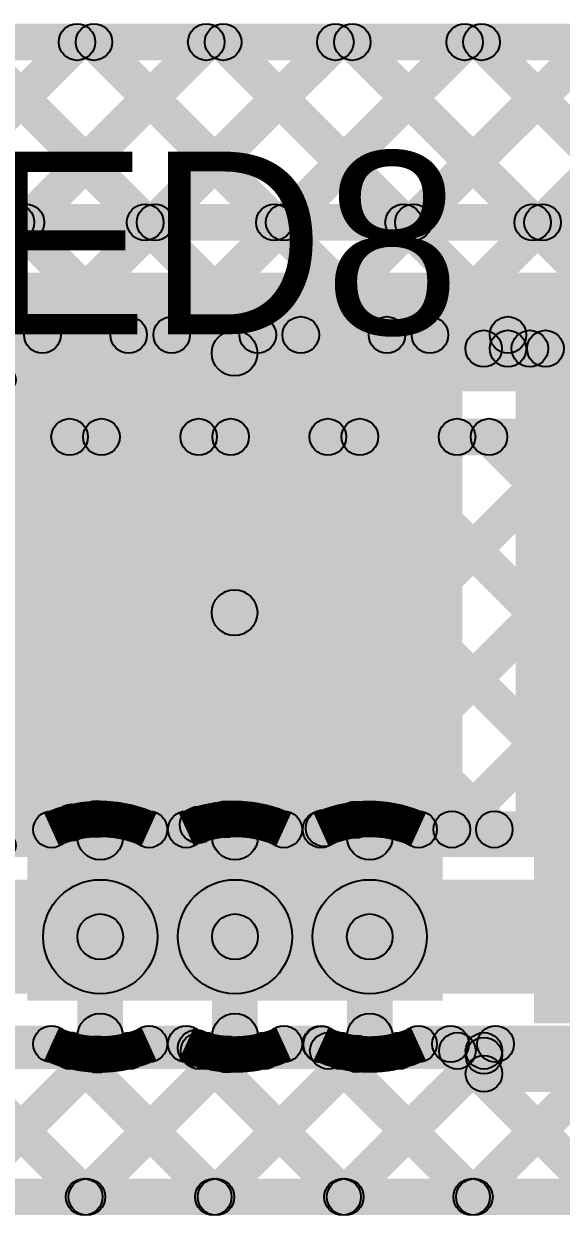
# Model space of a CAD drawing. Header units: millimetres. Extents: x -0.2 to 4.57, y -0.3 to 0.49.
# Drawn here: x 2.6755 to 2.7932, y 0.027 to 0.288 of the extents above; entities that cross this region are included whole.
import ezdxf

# ---------------------------------------------------------------- set-up
doc = ezdxf.new("R2010")
doc.units = ezdxf.units.MM
doc.header["$MEASUREMENT"] = 0
for name, color, linetype in [('BottomLayer', 5, 'Continuous'), ('TopLayer', 1, 'Continuous'), ('TopOverlay', 2, 'Continuous'), ('TopPaste', 8, 'Continuous'), ('TopSolder', 216, 'Continuous'), ('ViaHoleLayer', 16, 'Continuous')]:
    doc.layers.add(name, color=color, linetype=linetype)

# ---------------------------------------------------------------- blocks, each defined once
blk = doc.blocks.new('W_____LED_8')
at = {"layer": 'TopLayer'}
for points in [[(-0.06526, 0.04685), (-0.02195, 0.04685), (-0.02195, -0.04685), (-0.06526, -0.04685)], [(-0.00226, 0.04685), (0.08947, 0.04685), (0.08947, -0.04685), (-0.00226, -0.04685)]]:
    blk.add_hatch(color=1, dxfattribs=at).paths.add_polyline_path(points)
at = {"layer": 'TopOverlay'}
h = blk.add_hatch(color=2, dxfattribs=at)
edge = h.paths.add_edge_path()
edge.add_arc((-0.069, 0.051), 0.0025, 0, 360)
h = blk.add_hatch(color=2, dxfattribs=at)
edge = h.paths.add_edge_path()
edge.add_arc((-0.069, 0.051), 0.0025, 0, 360)
for points in [[(0.094, 0.0535), (0.094, 0.0485), (-0.069, 0.0485), (-0.069, 0.0535)], [(0.134, 0.05301), (0.091, 0.05301), (0.091, -0.05299), (0.134, -0.05299)], [(-0.0715, 0.051), (-0.0665, 0.051), (-0.0665, -0.051), (-0.0715, -0.051)], [(0.094, -0.0485), (0.094, -0.0535), (-0.069, -0.0535), (-0.069, -0.0485)]]:
    blk.add_hatch(color=2, dxfattribs=at).paths.add_polyline_path(points)
h = blk.add_hatch(color=2, dxfattribs=at)
edge = h.paths.add_edge_path()
edge.add_arc((0.094, 0.051), 0.0025, 0, 360)
h = blk.add_hatch(color=2, dxfattribs=at)
edge = h.paths.add_edge_path()
edge.add_arc((-0.069, -0.051), 0.0025, 0, 360)
h = blk.add_hatch(color=2, dxfattribs=at)
edge = h.paths.add_edge_path()
edge.add_arc((-0.069, -0.051), 0.0025, 0, 360)
h = blk.add_hatch(color=2, dxfattribs=at)
edge = h.paths.add_edge_path()
edge.add_arc((0.094, -0.051), 0.0025, 0, 360)
at = {"layer": 'TopPaste'}
for points in [[(-0.06526, 0.04685), (-0.02195, 0.04685), (-0.02195, -0.04685), (-0.06526, -0.04685)], [(-0.00226, 0.04685), (0.08947, 0.04685), (0.08947, -0.04685), (-0.00226, -0.04685)]]:
    blk.add_hatch(color=8, dxfattribs=at).paths.add_polyline_path(points)
at = {"layer": 'TopSolder'}
for points in [[(-0.06926, 0.05085), (-0.01795, 0.05085), (-0.01795, -0.05085), (-0.06926, -0.05085)], [(-0.00626, 0.05085), (0.09347, 0.05085), (0.09347, -0.05085), (-0.00626, -0.05085)]]:
    blk.add_hatch(color=216, dxfattribs=at).paths.add_polyline_path(points)
at = {"layer": 'TopOverlay'}
for centre in [(-0.069, 0.051), (-0.069, 0.051), (0.094, 0.051), (-0.069, -0.051), (-0.069, -0.051), (0.094, -0.051)]:
    blk.add_circle(centre, 0.0025, dxfattribs=at)

msp = doc.modelspace()

# ---------------------------------------------------------------- hatches: boundary and pattern name
at = {"layer": 'BottomLayer'}
for points in [[(0.05826, 0.28), (0.05826, 0.288), (4.48726, 0.288), (4.48726, 0.28)], [(2.63149, 0.28117), (2.63714, 0.28683), (2.67664, 0.24733), (2.67099, 0.24167)], [(2.65051, 0.24167), (2.64485, 0.24733), (2.68435, 0.28683), (2.69001, 0.28117)], [(2.65977, 0.28117), (2.66543, 0.28683), (2.70493, 0.24733), (2.69927, 0.24167)], [(2.6788, 0.24167), (2.67314, 0.24733), (2.71264, 0.28683), (2.7183, 0.28117)], [(2.68806, 0.28117), (2.69371, 0.28683), (2.73321, 0.24733), (2.72756, 0.24167)], [(2.70708, 0.24167), (2.70142, 0.24733), (2.74092, 0.28683), (2.74658, 0.28117)], [(2.71634, 0.28117), (2.722, 0.28683), (2.7615, 0.24733), (2.75584, 0.24167)], [(2.73536, 0.24167), (2.72971, 0.24733), (2.76921, 0.28683), (2.77486, 0.28117)], [(2.74462, 0.28117), (2.75028, 0.28683), (2.78978, 0.24733), (2.78412, 0.24167)], [(2.76365, 0.24167), (2.75799, 0.24733), (2.79749, 0.28683), (2.80315, 0.28117)], [(2.77291, 0.28117), (2.77857, 0.28683), (2.81807, 0.24733), (2.81241, 0.24167)], [(2.79193, 0.24167), (2.78628, 0.24733), (2.82578, 0.28683), (2.83143, 0.28117)], [(2.52026, 0.2405), (2.52026, 0.2485), (3.49926, 0.2485), (3.49926, 0.2405)], [(2.52026, 0.2085), (2.52026, 0.2335), (3.49926, 0.2335), (3.49926, 0.2085)], [(2.53, 0.1935), (2.53, 0.2015), (3.39404, 0.2015), (3.39404, 0.1935)], [(2.60236, 0.10867), (2.59671, 0.11433), (2.68271, 0.20033), (2.68836, 0.19467)], [(2.60485, 0.19467), (2.61051, 0.20033), (2.69421, 0.11662), (2.68855, 0.11097)], [(2.63065, 0.10867), (2.62499, 0.11433), (2.71099, 0.20033), (2.71665, 0.19467)], [(2.63313, 0.19467), (2.63879, 0.20033), (2.72256, 0.11656), (2.7169, 0.1109)], [(2.65893, 0.10867), (2.65328, 0.11433), (2.73928, 0.20033), (2.74493, 0.19467)], [(2.66142, 0.19467), (2.66708, 0.20033), (2.75096, 0.11645), (2.7453, 0.11079)], [(2.68873, 0.11019), (2.68308, 0.11584), (2.76756, 0.20033), (2.77322, 0.19467)], [(2.6897, 0.19467), (2.69536, 0.20033), (2.78136, 0.11433), (2.7757, 0.10867)], [(2.71652, 0.10969), (2.71086, 0.11534), (2.79584, 0.20033), (2.8015, 0.19467)], [(2.71799, 0.19467), (2.72364, 0.20033), (2.80964, 0.11433), (2.80399, 0.10867)], [(2.74407, 0.10896), (2.73842, 0.11461), (2.82413, 0.20033), (2.82979, 0.19467)], [(2.74627, 0.19467), (2.75193, 0.20033), (2.83793, 0.11433), (2.83227, 0.10867)], [(2.77207, 0.10867), (2.76641, 0.11433), (2.85241, 0.20033), (2.85807, 0.19467)], [(2.77456, 0.19467), (2.78021, 0.20033), (2.86621, 0.11433), (2.86056, 0.10867)], [(1.91594, 0.1075), (1.91594, 0.1155), (2.68159, 0.1155), (2.68159, 0.1075)], [(2.70294, 0.1075), (2.70294, 0.1155), (2.71109, 0.1155), (2.71109, 0.1075)], [(2.73244, 0.1075), (2.73244, 0.1155), (2.74059, 0.1155), (2.74059, 0.1075)], [(2.76194, 0.1075), (2.76194, 0.1155), (3.40402, 0.1155), (3.40402, 0.1075)], [(2.69726, 0.088), (2.68726, 0.088), (2.68726, 0.10981), (2.69726, 0.10981)], [(2.72676, 0.088), (2.71676, 0.088), (2.71676, 0.10981), (2.72676, 0.10981)], [(2.75626, 0.088), (2.74626, 0.088), (2.74626, 0.10981), (2.75626, 0.10981)], [(1.90526, 0.0755), (1.90526, 0.1005), (2.69226, 0.1005), (2.69226, 0.0755)], [(2.69226, 0.0755), (2.69226, 0.1005), (2.72176, 0.1005), (2.72176, 0.0755)], [(2.72176, 0.0755), (2.72176, 0.1005), (2.75126, 0.1005), (2.75126, 0.0755)], [(2.75126, 0.0755), (2.75126, 0.1005), (4.18547, 0.1005), (4.18547, 0.0755)], [(2.69726, 0.06619), (2.68726, 0.06619), (2.68726, 0.088), (2.69726, 0.088)], [(2.72676, 0.06619), (2.71676, 0.06619), (2.71676, 0.088), (2.72676, 0.088)], [(2.75626, 0.06619), (2.74626, 0.06619), (2.74626, 0.088), (2.75626, 0.088)], [(1.91594, 0.0605), (1.91594, 0.0685), (2.68159, 0.0685), (2.68159, 0.0605)], [(2.70294, 0.0605), (2.70294, 0.0685), (2.71109, 0.0685), (2.71109, 0.0605)], [(2.73244, 0.0605), (2.73244, 0.0685), (2.74059, 0.0685), (2.74059, 0.0605)], [(2.76194, 0.0605), (2.76194, 0.0685), (4.17479, 0.0685), (4.17479, 0.0605)], [(2.653, 0.06167), (2.65865, 0.06733), (2.69215, 0.03383), (2.6865, 0.02817)], [(2.6827, 0.06025), (2.68835, 0.06591), (2.72044, 0.03383), (2.71478, 0.02817)], [(2.71044, 0.0608), (2.71609, 0.06645), (2.74872, 0.03383), (2.74307, 0.02817)], [(2.73792, 0.0616), (2.74358, 0.06725), (2.77701, 0.03383), (2.77135, 0.02817)], [(2.74814, 0.02817), (2.74248, 0.03383), (2.77598, 0.06733), (2.78164, 0.06167)], [(2.76613, 0.06167), (2.77179, 0.06733), (2.80529, 0.03383), (2.79963, 0.02817)], [(2.77642, 0.02817), (2.77077, 0.03383), (2.80427, 0.06733), (2.80992, 0.06167)], [(2.66329, 0.02817), (2.65763, 0.03383), (2.68883, 0.06502), (2.69448, 0.05937)], [(2.69157, 0.02817), (2.68591, 0.03383), (2.71716, 0.06508), (2.72282, 0.05942)], [(2.71985, 0.02817), (2.7142, 0.03383), (2.74555, 0.06518), (2.75121, 0.05952)], [(0.05826, 0.027), (0.05826, 0.035), (4.48726, 0.035), (4.48726, 0.027)]]:
    msp.add_hatch(color=5, dxfattribs=at).paths.add_polyline_path(points)
h = msp.add_hatch(color=5, dxfattribs=at)
edge = h.paths.add_edge_path()
edge.add_arc((2.68718, 0.284), 0.004, 0, 360)
h = msp.add_hatch(color=5, dxfattribs=at)
edge = h.paths.add_edge_path()
edge.add_arc((2.69088, 0.284), 0.004, 0, 360)
h = msp.add_hatch(color=5, dxfattribs=at)
edge = h.paths.add_edge_path()
edge.add_arc((2.71547, 0.284), 0.004, 0, 360)
h = msp.add_hatch(color=5, dxfattribs=at)
edge = h.paths.add_edge_path()
edge.add_arc((2.71917, 0.284), 0.004, 0, 360)
h = msp.add_hatch(color=5, dxfattribs=at)
edge = h.paths.add_edge_path()
edge.add_arc((2.74375, 0.284), 0.004, 0, 360)
h = msp.add_hatch(color=5, dxfattribs=at)
edge = h.paths.add_edge_path()
edge.add_arc((2.74745, 0.284), 0.004, 0, 360)
h = msp.add_hatch(color=5, dxfattribs=at)
edge = h.paths.add_edge_path()
edge.add_arc((2.77204, 0.284), 0.004, 0, 360)
h = msp.add_hatch(color=5, dxfattribs=at)
edge = h.paths.add_edge_path()
edge.add_arc((2.77574, 0.284), 0.004, 0, 360)
h = msp.add_hatch(color=5, dxfattribs=at)
edge = h.paths.add_edge_path()
edge.add_arc((2.67382, 0.2445), 0.004, 0, 360)
h = msp.add_hatch(color=5, dxfattribs=at)
edge = h.paths.add_edge_path()
edge.add_arc((2.67597, 0.2445), 0.004, 0, 360)
h = msp.add_hatch(color=5, dxfattribs=at)
edge = h.paths.add_edge_path()
edge.add_arc((2.7021, 0.2445), 0.004, 0, 360)
h = msp.add_hatch(color=5, dxfattribs=at)
edge = h.paths.add_edge_path()
edge.add_arc((2.70425, 0.2445), 0.004, 0, 360)
h = msp.add_hatch(color=5, dxfattribs=at)
edge = h.paths.add_edge_path()
edge.add_arc((2.73038, 0.2445), 0.004, 0, 360)
h = msp.add_hatch(color=5, dxfattribs=at)
edge = h.paths.add_edge_path()
edge.add_arc((2.73254, 0.2445), 0.004, 0, 360)
h = msp.add_hatch(color=5, dxfattribs=at)
edge = h.paths.add_edge_path()
edge.add_arc((2.75867, 0.2445), 0.004, 0, 360)
h = msp.add_hatch(color=5, dxfattribs=at)
edge = h.paths.add_edge_path()
edge.add_arc((2.76082, 0.2445), 0.004, 0, 360)
h = msp.add_hatch(color=5, dxfattribs=at)
edge = h.paths.add_edge_path()
edge.add_arc((2.78695, 0.2445), 0.004, 0, 360)
h = msp.add_hatch(color=5, dxfattribs=at)
edge = h.paths.add_edge_path()
edge.add_arc((2.7891, 0.2445), 0.004, 0, 360)
h = msp.add_hatch(color=5, dxfattribs=at)
edge = h.paths.add_edge_path()
edge.add_arc((2.68554, 0.1975), 0.004, 0, 360)
h = msp.add_hatch(color=5, dxfattribs=at)
edge = h.paths.add_edge_path()
edge.add_arc((2.69253, 0.1975), 0.004, 0, 360)
h = msp.add_hatch(color=5, dxfattribs=at)
edge = h.paths.add_edge_path()
edge.add_arc((2.71382, 0.1975), 0.004, 0, 360)
h = msp.add_hatch(color=5, dxfattribs=at)
edge = h.paths.add_edge_path()
edge.add_arc((2.72082, 0.1975), 0.004, 0, 360)
h = msp.add_hatch(color=5, dxfattribs=at)
edge = h.paths.add_edge_path()
edge.add_arc((2.7421, 0.1975), 0.004, 0, 360)
h = msp.add_hatch(color=5, dxfattribs=at)
edge = h.paths.add_edge_path()
edge.add_arc((2.7491, 0.1975), 0.004, 0, 360)
h = msp.add_hatch(color=5, dxfattribs=at)
edge = h.paths.add_edge_path()
edge.add_arc((2.77039, 0.1975), 0.004, 0, 360)
h = msp.add_hatch(color=5, dxfattribs=at)
edge = h.paths.add_edge_path()
edge.add_arc((2.77738, 0.1975), 0.004, 0, 360)
h = msp.add_hatch(color=5, dxfattribs=at)
edge = h.paths.add_edge_path()
edge.add_arc((2.69138, 0.11379), 0.004, 0, 360)
h = msp.add_hatch(color=5, dxfattribs=at)
edge = h.paths.add_edge_path()
edge.add_arc((2.71973, 0.11373), 0.004, 0, 360)
h = msp.add_hatch(color=5, dxfattribs=at)
edge = h.paths.add_edge_path()
edge.add_arc((2.74813, 0.11362), 0.004, 0, 360)
h = msp.add_hatch(color=5, dxfattribs=at)
edge = h.paths.add_edge_path()
edge.add_arc((2.68159, 0.1115), 0.004, 0, 360)
h = msp.add_hatch(color=5, dxfattribs=at)
edge = h.paths.add_edge_path()
edge.add_arc((2.68159, 0.1115), 0.004, 0, 360)
h = msp.add_hatch(color=5, dxfattribs=at)
edge = h.paths.add_edge_path()
edge.add_arc((2.6859, 0.11301), 0.004, 0, 360)
h = msp.add_hatch(color=5, dxfattribs=at)
edge = h.paths.add_edge_path()
edge.add_arc((2.70294, 0.1115), 0.004, 0, 360)
h = msp.add_hatch(color=5, dxfattribs=at)
edge = h.paths.add_edge_path()
edge.add_arc((2.70294, 0.1115), 0.004, 0, 360)
h = msp.add_hatch(color=5, dxfattribs=at)
edge = h.paths.add_edge_path()
edge.add_arc((2.71109, 0.1115), 0.004, 0, 360)
h = msp.add_hatch(color=5, dxfattribs=at)
edge = h.paths.add_edge_path()
edge.add_arc((2.71109, 0.1115), 0.004, 0, 360)
h = msp.add_hatch(color=5, dxfattribs=at)
edge = h.paths.add_edge_path()
edge.add_arc((2.71369, 0.11251), 0.004, 0, 360)
h = msp.add_hatch(color=5, dxfattribs=at)
edge = h.paths.add_edge_path()
edge.add_arc((2.73244, 0.1115), 0.004, 0, 360)
h = msp.add_hatch(color=5, dxfattribs=at)
edge = h.paths.add_edge_path()
edge.add_arc((2.73244, 0.1115), 0.004, 0, 360)
h = msp.add_hatch(color=5, dxfattribs=at)
edge = h.paths.add_edge_path()
edge.add_arc((2.74059, 0.1115), 0.004, 0, 360)
h = msp.add_hatch(color=5, dxfattribs=at)
edge = h.paths.add_edge_path()
edge.add_arc((2.74059, 0.1115), 0.004, 0, 360)
h = msp.add_hatch(color=5, dxfattribs=at)
edge = h.paths.add_edge_path()
edge.add_arc((2.74124, 0.11179), 0.004, 0, 360)
h = msp.add_hatch(color=5, dxfattribs=at)
edge = h.paths.add_edge_path()
edge.add_arc((2.76194, 0.1115), 0.004, 0, 360)
h = msp.add_hatch(color=5, dxfattribs=at)
edge = h.paths.add_edge_path()
edge.add_arc((2.76194, 0.1115), 0.004, 0, 360)
h = msp.add_hatch(color=5, dxfattribs=at)
edge = h.paths.add_edge_path()
edge.add_arc((2.76924, 0.1115), 0.004, 0, 360)
h = msp.add_hatch(color=5, dxfattribs=at)
edge = h.paths.add_edge_path()
edge.add_arc((2.77853, 0.1115), 0.004, 0, 360)
h = msp.add_hatch(color=5, dxfattribs=at)
edge = h.paths.add_edge_path()
edge.add_arc((2.69226, 0.10981), 0.005, 0, 360)
h = msp.add_hatch(color=5, dxfattribs=at)
edge = h.paths.add_edge_path()
edge.add_arc((2.72176, 0.10981), 0.005, 0, 360)
h = msp.add_hatch(color=5, dxfattribs=at)
edge = h.paths.add_edge_path()
edge.add_arc((2.75126, 0.10981), 0.005, 0, 360)
h = msp.add_hatch(color=5, dxfattribs=at)
edge = h.paths.add_edge_path()
edge.add_arc((2.69226, 0.088), 0.0125, 0, 360)
h = msp.add_hatch(color=5, dxfattribs=at)
edge = h.paths.add_edge_path()
edge.add_arc((2.69226, 0.088), 0.0125, 0, 360)
h = msp.add_hatch(color=5, dxfattribs=at)
edge = h.paths.add_edge_path()
edge.add_arc((2.69226, 0.088), 0.01181, 0, 360)
h = msp.add_hatch(color=5, dxfattribs=at)
edge = h.paths.add_edge_path()
edge.add_arc((2.72176, 0.088), 0.0125, 0, 360)
h = msp.add_hatch(color=5, dxfattribs=at)
edge = h.paths.add_edge_path()
edge.add_arc((2.72176, 0.088), 0.0125, 0, 360)
h = msp.add_hatch(color=5, dxfattribs=at)
edge = h.paths.add_edge_path()
edge.add_arc((2.72176, 0.088), 0.01181, 0, 360)
h = msp.add_hatch(color=5, dxfattribs=at)
edge = h.paths.add_edge_path()
edge.add_arc((2.75126, 0.088), 0.0125, 0, 360)
h = msp.add_hatch(color=5, dxfattribs=at)
edge = h.paths.add_edge_path()
edge.add_arc((2.75126, 0.088), 0.0125, 0, 360)
h = msp.add_hatch(color=5, dxfattribs=at)
edge = h.paths.add_edge_path()
edge.add_arc((2.75126, 0.088), 0.01181, 0, 360)
h = msp.add_hatch(color=5, dxfattribs=at)
edge = h.paths.add_edge_path()
edge.add_arc((2.69226, 0.088), 0.005, 0, 360)
h = msp.add_hatch(color=5, dxfattribs=at)
edge = h.paths.add_edge_path()
edge.add_arc((2.69226, 0.088), 0.005, 0, 360)
h = msp.add_hatch(color=5, dxfattribs=at)
edge = h.paths.add_edge_path()
edge.add_arc((2.72176, 0.088), 0.005, 0, 360)
h = msp.add_hatch(color=5, dxfattribs=at)
edge = h.paths.add_edge_path()
edge.add_arc((2.72176, 0.088), 0.005, 0, 360)
h = msp.add_hatch(color=5, dxfattribs=at)
edge = h.paths.add_edge_path()
edge.add_arc((2.75126, 0.088), 0.005, 0, 360)
h = msp.add_hatch(color=5, dxfattribs=at)
edge = h.paths.add_edge_path()
edge.add_arc((2.75126, 0.088), 0.005, 0, 360)
h = msp.add_hatch(color=5, dxfattribs=at)
edge = h.paths.add_edge_path()
edge.add_arc((2.69226, 0.06619), 0.005, 0, 360)
h = msp.add_hatch(color=5, dxfattribs=at)
edge = h.paths.add_edge_path()
edge.add_arc((2.72176, 0.06619), 0.005, 0, 360)
h = msp.add_hatch(color=5, dxfattribs=at)
edge = h.paths.add_edge_path()
edge.add_arc((2.75126, 0.06619), 0.005, 0, 360)
h = msp.add_hatch(color=5, dxfattribs=at)
edge = h.paths.add_edge_path()
edge.add_arc((2.68159, 0.0645), 0.004, 0, 360)
h = msp.add_hatch(color=5, dxfattribs=at)
edge = h.paths.add_edge_path()
edge.add_arc((2.68159, 0.0645), 0.004, 0, 360)
h = msp.add_hatch(color=5, dxfattribs=at)
edge = h.paths.add_edge_path()
edge.add_arc((2.70294, 0.0645), 0.004, 0, 360)
h = msp.add_hatch(color=5, dxfattribs=at)
edge = h.paths.add_edge_path()
edge.add_arc((2.70294, 0.0645), 0.004, 0, 360)
h = msp.add_hatch(color=5, dxfattribs=at)
edge = h.paths.add_edge_path()
edge.add_arc((2.71109, 0.0645), 0.004, 0, 360)
h = msp.add_hatch(color=5, dxfattribs=at)
edge = h.paths.add_edge_path()
edge.add_arc((2.71109, 0.0645), 0.004, 0, 360)
h = msp.add_hatch(color=5, dxfattribs=at)
edge = h.paths.add_edge_path()
edge.add_arc((2.73244, 0.0645), 0.004, 0, 360)
h = msp.add_hatch(color=5, dxfattribs=at)
edge = h.paths.add_edge_path()
edge.add_arc((2.73244, 0.0645), 0.004, 0, 360)
h = msp.add_hatch(color=5, dxfattribs=at)
edge = h.paths.add_edge_path()
edge.add_arc((2.74059, 0.0645), 0.004, 0, 360)
h = msp.add_hatch(color=5, dxfattribs=at)
edge = h.paths.add_edge_path()
edge.add_arc((2.74059, 0.0645), 0.004, 0, 360)
h = msp.add_hatch(color=5, dxfattribs=at)
edge = h.paths.add_edge_path()
edge.add_arc((2.74075, 0.06442), 0.004, 0, 360)
h = msp.add_hatch(color=5, dxfattribs=at)
edge = h.paths.add_edge_path()
edge.add_arc((2.76194, 0.0645), 0.004, 0, 360)
h = msp.add_hatch(color=5, dxfattribs=at)
edge = h.paths.add_edge_path()
edge.add_arc((2.76194, 0.0645), 0.004, 0, 360)
h = msp.add_hatch(color=5, dxfattribs=at)
edge = h.paths.add_edge_path()
edge.add_arc((2.76896, 0.0645), 0.004, 0, 360)
h = msp.add_hatch(color=5, dxfattribs=at)
edge = h.paths.add_edge_path()
edge.add_arc((2.77881, 0.0645), 0.004, 0, 360)
h = msp.add_hatch(color=5, dxfattribs=at)
edge = h.paths.add_edge_path()
edge.add_arc((2.68553, 0.06308), 0.004, 0, 360)
h = msp.add_hatch(color=5, dxfattribs=at)
edge = h.paths.add_edge_path()
edge.add_arc((2.69165, 0.06219), 0.004, 0, 360)
h = msp.add_hatch(color=5, dxfattribs=at)
edge = h.paths.add_edge_path()
edge.add_arc((2.71327, 0.06363), 0.004, 0, 360)
h = msp.add_hatch(color=5, dxfattribs=at)
edge = h.paths.add_edge_path()
edge.add_arc((2.71999, 0.06225), 0.004, 0, 360)
h = msp.add_hatch(color=5, dxfattribs=at)
edge = h.paths.add_edge_path()
edge.add_arc((2.74838, 0.06235), 0.004, 0, 360)
h = msp.add_hatch(color=5, dxfattribs=at)
edge = h.paths.add_edge_path()
edge.add_arc((2.68874, 0.031), 0.004, 0, 360)
h = msp.add_hatch(color=5, dxfattribs=at)
edge = h.paths.add_edge_path()
edge.add_arc((2.68933, 0.031), 0.004, 0, 360)
h = msp.add_hatch(color=5, dxfattribs=at)
edge = h.paths.add_edge_path()
edge.add_arc((2.71703, 0.031), 0.004, 0, 360)
h = msp.add_hatch(color=5, dxfattribs=at)
edge = h.paths.add_edge_path()
edge.add_arc((2.71761, 0.031), 0.004, 0, 360)
h = msp.add_hatch(color=5, dxfattribs=at)
edge = h.paths.add_edge_path()
edge.add_arc((2.74531, 0.031), 0.004, 0, 360)
h = msp.add_hatch(color=5, dxfattribs=at)
edge = h.paths.add_edge_path()
edge.add_arc((2.74589, 0.031), 0.004, 0, 360)
h = msp.add_hatch(color=5, dxfattribs=at)
edge = h.paths.add_edge_path()
edge.add_arc((2.77359, 0.031), 0.004, 0, 360)
h = msp.add_hatch(color=5, dxfattribs=at)
edge = h.paths.add_edge_path()
edge.add_arc((2.77418, 0.031), 0.004, 0, 360)
at = {"layer": 'TopLayer'}
for points in [[(0.05826, 0.28), (0.05826, 0.288), (4.48726, 0.288), (4.48726, 0.28)], [(2.4653, 0.02817), (2.45964, 0.03383), (2.71264, 0.28683), (2.7183, 0.28117)], [(2.47109, 0.06225), (2.46543, 0.06791), (2.68435, 0.28683), (2.69001, 0.28117)], [(2.63149, 0.28117), (2.63714, 0.28683), (2.70129, 0.22268), (2.69564, 0.21702)], [(2.65977, 0.28117), (2.66543, 0.28683), (2.72958, 0.22268), (2.72392, 0.21702)], [(2.68243, 0.21702), (2.67677, 0.22268), (2.74092, 0.28683), (2.74658, 0.28117)], [(2.68806, 0.28117), (2.69371, 0.28683), (2.75786, 0.22268), (2.75221, 0.21702)], [(2.71071, 0.21702), (2.70506, 0.22268), (2.76921, 0.28683), (2.77486, 0.28117)], [(2.71634, 0.28117), (2.722, 0.28683), (2.78915, 0.21968), (2.78349, 0.21402)], [(2.739, 0.21702), (2.73334, 0.22268), (2.79749, 0.28683), (2.80315, 0.28117)], [(2.74462, 0.28117), (2.75028, 0.28683), (2.81743, 0.21968), (2.81177, 0.21402)], [(2.76728, 0.21702), (2.76163, 0.22268), (2.82578, 0.28683), (2.83143, 0.28117)], [(2.77291, 0.28117), (2.77857, 0.28683), (2.90357, 0.16183), (2.89791, 0.15617)], [(2.79257, 0.21402), (2.78691, 0.21968), (2.85406, 0.28683), (2.85972, 0.28117)], [(2.66179, 0.21585), (2.66179, 0.22385), (2.78153, 0.22385), (2.78153, 0.21585)], [(2.77621, 0.21285), (2.77621, 0.22085), (2.78153, 0.22085), (2.78153, 0.21285)], [(2.78153, 0.21285), (2.78153, 0.22085), (2.84152, 0.22085), (2.84152, 0.21285)], [(2.72666, 0.159), (2.71666, 0.159), (2.71666, 0.21585), (2.72666, 0.21585)], [(2.52643, 0.18823), (2.53209, 0.19389), (2.69215, 0.03383), (2.6865, 0.02817)], [(2.67626, 0.074), (2.76726, 0.074), (2.76726, 0.166), (2.67626, 0.166)], [(2.66579, 0.154), (2.66579, 0.164), (2.72166, 0.164), (2.72166, 0.154)], [(2.78726, 0.069), (3.08426, 0.069), (3.08426, 0.148), (2.78726, 0.148)], [(2.67045, 0.083), (2.67045, 0.093), (2.69226, 0.093), (2.69226, 0.083)], [(2.69726, 0.06619), (2.68726, 0.06619), (2.68726, 0.088), (2.69726, 0.088)], [(2.72676, 0.06619), (2.71676, 0.06619), (2.71676, 0.088), (2.72676, 0.088)], [(2.75626, 0.06619), (2.74626, 0.06619), (2.74626, 0.088), (2.75626, 0.088)], [(2.66526, 0.059), (2.66526, 0.067), (2.68584, 0.067), (2.68584, 0.059)], [(2.68278, 0.06017), (2.68844, 0.06583), (2.72044, 0.03383), (2.71478, 0.02817)], [(2.69868, 0.059), (2.69868, 0.067), (2.71534, 0.067), (2.71534, 0.059)], [(2.71107, 0.06017), (2.71672, 0.06583), (2.74872, 0.03383), (2.74307, 0.02817)], [(2.72818, 0.059), (2.72818, 0.067), (2.74484, 0.067), (2.74484, 0.059)], [(2.73935, 0.06017), (2.74501, 0.06583), (2.77701, 0.03383), (2.77135, 0.02817)], [(2.75768, 0.059), (2.75768, 0.067), (2.77626, 0.067), (2.77626, 0.059)], [(2.76763, 0.06017), (2.77329, 0.06583), (2.80529, 0.03383), (2.79963, 0.02817)], [(2.66329, 0.02817), (2.65763, 0.03383), (2.68883, 0.06502), (2.69448, 0.05937)], [(2.69157, 0.02817), (2.68591, 0.03383), (2.71716, 0.06508), (2.72282, 0.05942)], [(2.71985, 0.02817), (2.7142, 0.03383), (2.74555, 0.06518), (2.75121, 0.05952)], [(2.74814, 0.02817), (2.74248, 0.03383), (2.77343, 0.06478), (2.77909, 0.05912)], [(2.78026, 0.058), (2.77226, 0.058), (2.77226, 0.063), (2.78026, 0.063)], [(2.77642, 0.02817), (2.77077, 0.03383), (2.79777, 0.06083), (2.80342, 0.05517)], [(2.77626, 0.054), (2.77626, 0.062), (3.09526, 0.062), (3.09526, 0.054)], [(0.05826, 0.027), (0.05826, 0.035), (3.27726, 0.035), (3.27726, 0.027)]]:
    msp.add_hatch(color=1, dxfattribs=at).paths.add_polyline_path(points)
h = msp.add_hatch(color=1, dxfattribs=at)
edge = h.paths.add_edge_path()
edge.add_arc((2.68718, 0.284), 0.004, 0, 360)
h = msp.add_hatch(color=1, dxfattribs=at)
edge = h.paths.add_edge_path()
edge.add_arc((2.69088, 0.284), 0.004, 0, 360)
h = msp.add_hatch(color=1, dxfattribs=at)
edge = h.paths.add_edge_path()
edge.add_arc((2.71547, 0.284), 0.004, 0, 360)
h = msp.add_hatch(color=1, dxfattribs=at)
edge = h.paths.add_edge_path()
edge.add_arc((2.71917, 0.284), 0.004, 0, 360)
h = msp.add_hatch(color=1, dxfattribs=at)
edge = h.paths.add_edge_path()
edge.add_arc((2.74375, 0.284), 0.004, 0, 360)
h = msp.add_hatch(color=1, dxfattribs=at)
edge = h.paths.add_edge_path()
edge.add_arc((2.74745, 0.284), 0.004, 0, 360)
h = msp.add_hatch(color=1, dxfattribs=at)
edge = h.paths.add_edge_path()
edge.add_arc((2.77204, 0.284), 0.004, 0, 360)
h = msp.add_hatch(color=1, dxfattribs=at)
edge = h.paths.add_edge_path()
edge.add_arc((2.77574, 0.284), 0.004, 0, 360)
h = msp.add_hatch(color=1, dxfattribs=at)
edge = h.paths.add_edge_path()
edge.add_arc((2.6796, 0.21985), 0.004, 0, 360)
h = msp.add_hatch(color=1, dxfattribs=at)
edge = h.paths.add_edge_path()
edge.add_arc((2.69847, 0.21985), 0.004, 0, 360)
h = msp.add_hatch(color=1, dxfattribs=at)
edge = h.paths.add_edge_path()
edge.add_arc((2.70789, 0.21985), 0.004, 0, 360)
h = msp.add_hatch(color=1, dxfattribs=at)
edge = h.paths.add_edge_path()
edge.add_arc((2.72675, 0.21985), 0.004, 0, 360)
h = msp.add_hatch(color=1, dxfattribs=at)
edge = h.paths.add_edge_path()
edge.add_arc((2.73617, 0.21985), 0.004, 0, 360)
h = msp.add_hatch(color=1, dxfattribs=at)
edge = h.paths.add_edge_path()
edge.add_arc((2.75503, 0.21985), 0.004, 0, 360)
h = msp.add_hatch(color=1, dxfattribs=at)
edge = h.paths.add_edge_path()
edge.add_arc((2.76445, 0.21985), 0.004, 0, 360)
h = msp.add_hatch(color=1, dxfattribs=at)
edge = h.paths.add_edge_path()
edge.add_arc((2.78153, 0.21985), 0.004, 0, 360)
h = msp.add_hatch(color=1, dxfattribs=at)
edge = h.paths.add_edge_path()
edge.add_arc((2.72166, 0.21585), 0.005, 0, 360)
h = msp.add_hatch(color=1, dxfattribs=at)
edge = h.paths.add_edge_path()
edge.add_arc((2.77621, 0.21685), 0.004, 0, 360)
h = msp.add_hatch(color=1, dxfattribs=at)
edge = h.paths.add_edge_path()
edge.add_arc((2.78153, 0.21685), 0.004, 0, 360)
h = msp.add_hatch(color=1, dxfattribs=at)
edge = h.paths.add_edge_path()
edge.add_arc((2.78153, 0.21685), 0.004, 0, 360)
h = msp.add_hatch(color=1, dxfattribs=at)
edge = h.paths.add_edge_path()
edge.add_arc((2.78632, 0.21685), 0.004, 0, 360)
h = msp.add_hatch(color=1, dxfattribs=at)
edge = h.paths.add_edge_path()
edge.add_arc((2.78974, 0.21685), 0.004, 0, 360)
h = msp.add_hatch(color=1, dxfattribs=at)
edge = h.paths.add_edge_path()
edge.add_arc((2.72166, 0.159), 0.005, 0, 360)
h = msp.add_hatch(color=1, dxfattribs=at)
edge = h.paths.add_edge_path()
edge.add_arc((2.72166, 0.159), 0.005, 0, 360)
h = msp.add_hatch(color=1, dxfattribs=at)
edge = h.paths.add_edge_path()
edge.add_arc((2.69226, 0.088), 0.01181, 0, 360)
h = msp.add_hatch(color=1, dxfattribs=at)
edge = h.paths.add_edge_path()
edge.add_arc((2.72176, 0.088), 0.01181, 0, 360)
h = msp.add_hatch(color=1, dxfattribs=at)
edge = h.paths.add_edge_path()
edge.add_arc((2.75126, 0.088), 0.01181, 0, 360)
h = msp.add_hatch(color=1, dxfattribs=at)
edge = h.paths.add_edge_path()
edge.add_arc((2.69226, 0.088), 0.005, 0, 360)
h = msp.add_hatch(color=1, dxfattribs=at)
edge = h.paths.add_edge_path()
edge.add_arc((2.69226, 0.088), 0.005, 0, 360)
h = msp.add_hatch(color=1, dxfattribs=at)
edge = h.paths.add_edge_path()
edge.add_arc((2.72176, 0.088), 0.005, 0, 360)
h = msp.add_hatch(color=1, dxfattribs=at)
edge = h.paths.add_edge_path()
edge.add_arc((2.75126, 0.088), 0.005, 0, 360)
h = msp.add_hatch(color=1, dxfattribs=at)
edge = h.paths.add_edge_path()
edge.add_arc((2.69226, 0.06619), 0.005, 0, 360)
h = msp.add_hatch(color=1, dxfattribs=at)
edge = h.paths.add_edge_path()
edge.add_arc((2.72176, 0.06619), 0.005, 0, 360)
h = msp.add_hatch(color=1, dxfattribs=at)
edge = h.paths.add_edge_path()
edge.add_arc((2.75126, 0.06619), 0.005, 0, 360)
h = msp.add_hatch(color=1, dxfattribs=at)
edge = h.paths.add_edge_path()
edge.add_arc((2.68561, 0.063), 0.004, 0, 360)
h = msp.add_hatch(color=1, dxfattribs=at)
edge = h.paths.add_edge_path()
edge.add_arc((2.68584, 0.063), 0.004, 0, 360)
h = msp.add_hatch(color=1, dxfattribs=at)
edge = h.paths.add_edge_path()
edge.add_arc((2.68584, 0.063), 0.004, 0, 360)
h = msp.add_hatch(color=1, dxfattribs=at)
edge = h.paths.add_edge_path()
edge.add_arc((2.69165, 0.06219), 0.004, 0, 360)
h = msp.add_hatch(color=1, dxfattribs=at)
edge = h.paths.add_edge_path()
edge.add_arc((2.69868, 0.063), 0.004, 0, 360)
h = msp.add_hatch(color=1, dxfattribs=at)
edge = h.paths.add_edge_path()
edge.add_arc((2.69868, 0.063), 0.004, 0, 360)
h = msp.add_hatch(color=1, dxfattribs=at)
edge = h.paths.add_edge_path()
edge.add_arc((2.71389, 0.063), 0.004, 0, 360)
h = msp.add_hatch(color=1, dxfattribs=at)
edge = h.paths.add_edge_path()
edge.add_arc((2.71534, 0.063), 0.004, 0, 360)
h = msp.add_hatch(color=1, dxfattribs=at)
edge = h.paths.add_edge_path()
edge.add_arc((2.71534, 0.063), 0.004, 0, 360)
h = msp.add_hatch(color=1, dxfattribs=at)
edge = h.paths.add_edge_path()
edge.add_arc((2.71999, 0.06225), 0.004, 0, 360)
h = msp.add_hatch(color=1, dxfattribs=at)
edge = h.paths.add_edge_path()
edge.add_arc((2.72818, 0.063), 0.004, 0, 360)
h = msp.add_hatch(color=1, dxfattribs=at)
edge = h.paths.add_edge_path()
edge.add_arc((2.72818, 0.063), 0.004, 0, 360)
h = msp.add_hatch(color=1, dxfattribs=at)
edge = h.paths.add_edge_path()
edge.add_arc((2.74218, 0.063), 0.004, 0, 360)
h = msp.add_hatch(color=1, dxfattribs=at)
edge = h.paths.add_edge_path()
edge.add_arc((2.74484, 0.063), 0.004, 0, 360)
h = msp.add_hatch(color=1, dxfattribs=at)
edge = h.paths.add_edge_path()
edge.add_arc((2.74484, 0.063), 0.004, 0, 360)
h = msp.add_hatch(color=1, dxfattribs=at)
edge = h.paths.add_edge_path()
edge.add_arc((2.74838, 0.06235), 0.004, 0, 360)
h = msp.add_hatch(color=1, dxfattribs=at)
edge = h.paths.add_edge_path()
edge.add_arc((2.75768, 0.063), 0.004, 0, 360)
h = msp.add_hatch(color=1, dxfattribs=at)
edge = h.paths.add_edge_path()
edge.add_arc((2.75768, 0.063), 0.004, 0, 360)
h = msp.add_hatch(color=1, dxfattribs=at)
edge = h.paths.add_edge_path()
edge.add_arc((2.77046, 0.063), 0.004, 0, 360)
h = msp.add_hatch(color=1, dxfattribs=at)
edge = h.paths.add_edge_path()
edge.add_arc((2.77626, 0.063), 0.004, 0, 360)
h = msp.add_hatch(color=1, dxfattribs=at)
edge = h.paths.add_edge_path()
edge.add_arc((2.77626, 0.063), 0.004, 0, 360)
h = msp.add_hatch(color=1, dxfattribs=at)
edge = h.paths.add_edge_path()
edge.add_arc((2.77626, 0.06195), 0.004, 0, 360)
h = msp.add_hatch(color=1, dxfattribs=at)
edge = h.paths.add_edge_path()
edge.add_arc((2.77626, 0.058), 0.004, 0, 360)
h = msp.add_hatch(color=1, dxfattribs=at)
edge = h.paths.add_edge_path()
edge.add_arc((2.77626, 0.058), 0.004, 0, 360)
h = msp.add_hatch(color=1, dxfattribs=at)
edge = h.paths.add_edge_path()
edge.add_arc((2.68874, 0.031), 0.004, 0, 360)
h = msp.add_hatch(color=1, dxfattribs=at)
edge = h.paths.add_edge_path()
edge.add_arc((2.68933, 0.031), 0.004, 0, 360)
h = msp.add_hatch(color=1, dxfattribs=at)
edge = h.paths.add_edge_path()
edge.add_arc((2.71703, 0.031), 0.004, 0, 360)
h = msp.add_hatch(color=1, dxfattribs=at)
edge = h.paths.add_edge_path()
edge.add_arc((2.71761, 0.031), 0.004, 0, 360)
h = msp.add_hatch(color=1, dxfattribs=at)
edge = h.paths.add_edge_path()
edge.add_arc((2.74531, 0.031), 0.004, 0, 360)
h = msp.add_hatch(color=1, dxfattribs=at)
edge = h.paths.add_edge_path()
edge.add_arc((2.74589, 0.031), 0.004, 0, 360)
h = msp.add_hatch(color=1, dxfattribs=at)
edge = h.paths.add_edge_path()
edge.add_arc((2.77359, 0.031), 0.004, 0, 360)
h = msp.add_hatch(color=1, dxfattribs=at)
edge = h.paths.add_edge_path()
edge.add_arc((2.77418, 0.031), 0.004, 0, 360)
at = {"layer": 'ViaHoleLayer'}
h = msp.add_hatch(color=16, dxfattribs=at)
edge = h.paths.add_edge_path()
edge.add_arc((2.69226, 0.088), 0.00591, 0, 360)
h = msp.add_hatch(color=16, dxfattribs=at)
edge = h.paths.add_edge_path()
edge.add_arc((2.72176, 0.088), 0.00591, 0, 360)
h = msp.add_hatch(color=16, dxfattribs=at)
edge = h.paths.add_edge_path()
edge.add_arc((2.75126, 0.088), 0.00591, 0, 360)

# ---------------------------------------------------------------- linework, layer by layer
at = {"layer": 'BottomLayer', "const_width": 0.008}
for points in [[(2.68159, 0.1115, -0.216485), (2.70294, 0.1115)], [(2.71109, 0.1115, -0.216485), (2.73244, 0.1115)], [(2.74059, 0.1115, -0.216485), (2.76194, 0.1115)], [(2.70294, 0.0645, -0.216485), (2.68159, 0.0645)], [(2.73244, 0.0645, -0.216485), (2.71109, 0.0645)], [(2.76194, 0.0645, -0.216485), (2.74059, 0.0645)]]:
    msp.add_lwpolyline(points, format="xyb", dxfattribs=at)
at = {"layer": 'BottomLayer'}
for centre, radius in [((2.68718, 0.284), 0.004), ((2.69088, 0.284), 0.004), ((2.71547, 0.284), 0.004), ((2.71917, 0.284), 0.004), ((2.74375, 0.284), 0.004), ((2.74745, 0.284), 0.004), ((2.77204, 0.284), 0.004), ((2.77574, 0.284), 0.004), ((2.67382, 0.2445), 0.004), ((2.67597, 0.2445), 0.004), ((2.7021, 0.2445), 0.004), ((2.70425, 0.2445), 0.004), ((2.73038, 0.2445), 0.004), ((2.73254, 0.2445), 0.004), ((2.75867, 0.2445), 0.004), ((2.76082, 0.2445), 0.004), ((2.78695, 0.2445), 0.004), ((2.7891, 0.2445), 0.004), ((2.68554, 0.1975), 0.004), ((2.69253, 0.1975), 0.004), ((2.71382, 0.1975), 0.004), ((2.72082, 0.1975), 0.004), ((2.7421, 0.1975), 0.004), ((2.7491, 0.1975), 0.004), ((2.77039, 0.1975), 0.004), ((2.77738, 0.1975), 0.004), ((2.69138, 0.11379), 0.004), ((2.71973, 0.11373), 0.004), ((2.74813, 0.11362), 0.004), ((2.68159, 0.1115), 0.004), ((2.68159, 0.1115), 0.004), ((2.6859, 0.11301), 0.004), ((2.70294, 0.1115), 0.004), ((2.70294, 0.1115), 0.004), ((2.71109, 0.1115), 0.004), ((2.71109, 0.1115), 0.004), ((2.71369, 0.11251), 0.004), ((2.73244, 0.1115), 0.004), ((2.73244, 0.1115), 0.004), ((2.74059, 0.1115), 0.004), ((2.74059, 0.1115), 0.004), ((2.74124, 0.11179), 0.004), ((2.76194, 0.1115), 0.004), ((2.76194, 0.1115), 0.004), ((2.76924, 0.1115), 0.004), ((2.77853, 0.1115), 0.004), ((2.69226, 0.10981), 0.005), ((2.72176, 0.10981), 0.005), ((2.75126, 0.10981), 0.005), ((2.69226, 0.088), 0.0125), ((2.69226, 0.088), 0.0125), ((2.72176, 0.088), 0.0125), ((2.72176, 0.088), 0.0125), ((2.75126, 0.088), 0.0125), ((2.75126, 0.088), 0.0125), ((2.69226, 0.088), 0.005), ((2.69226, 0.088), 0.005), ((2.72176, 0.088), 0.005), ((2.72176, 0.088), 0.005), ((2.75126, 0.088), 0.005), ((2.75126, 0.088), 0.005), ((2.69226, 0.06619), 0.005), ((2.72176, 0.06619), 0.005), ((2.75126, 0.06619), 0.005), ((2.68159, 0.0645), 0.004), ((2.68159, 0.0645), 0.004), ((2.70294, 0.0645), 0.004), ((2.70294, 0.0645), 0.004), ((2.71109, 0.0645), 0.004), ((2.71109, 0.0645), 0.004), ((2.73244, 0.0645), 0.004), ((2.73244, 0.0645), 0.004), ((2.74059, 0.0645), 0.004), ((2.74059, 0.0645), 0.004), ((2.74075, 0.06442), 0.004), ((2.76194, 0.0645), 0.004), ((2.76194, 0.0645), 0.004), ((2.76896, 0.0645), 0.004), ((2.77881, 0.0645), 0.004), ((2.68553, 0.06308), 0.004), ((2.69165, 0.06219), 0.004), ((2.71327, 0.06363), 0.004), ((2.71999, 0.06225), 0.004), ((2.74838, 0.06235), 0.004), ((2.68874, 0.031), 0.004), ((2.68933, 0.031), 0.004), ((2.71703, 0.031), 0.004), ((2.71761, 0.031), 0.004), ((2.74531, 0.031), 0.004), ((2.74589, 0.031), 0.004), ((2.77359, 0.031), 0.004), ((2.77418, 0.031), 0.004)]:
    msp.add_circle(centre, radius, dxfattribs=at)
at = {"layer": 'TopLayer', "const_width": 0.008}
for points in [[(2.69868, 0.063, -0.126337), (2.68584, 0.063)], [(2.72818, 0.063, -0.126337), (2.71534, 0.063)], [(2.75768, 0.063, -0.126337), (2.74484, 0.063)]]:
    msp.add_lwpolyline(points, format="xyb", dxfattribs=at)
at = {"layer": 'TopLayer'}
for centre, radius in [((2.68718, 0.284), 0.004), ((2.69088, 0.284), 0.004), ((2.71547, 0.284), 0.004), ((2.71917, 0.284), 0.004), ((2.74375, 0.284), 0.004), ((2.74745, 0.284), 0.004), ((2.77204, 0.284), 0.004), ((2.77574, 0.284), 0.004), ((2.6796, 0.21985), 0.004), ((2.69847, 0.21985), 0.004), ((2.70789, 0.21985), 0.004), ((2.72675, 0.21985), 0.004), ((2.73617, 0.21985), 0.004), ((2.75503, 0.21985), 0.004), ((2.76445, 0.21985), 0.004), ((2.78153, 0.21985), 0.004), ((2.72166, 0.21585), 0.005), ((2.77621, 0.21685), 0.004), ((2.78153, 0.21685), 0.004), ((2.78153, 0.21685), 0.004), ((2.78632, 0.21685), 0.004), ((2.78974, 0.21685), 0.004), ((2.72166, 0.159), 0.005), ((2.72166, 0.159), 0.005), ((2.69226, 0.088), 0.005), ((2.69226, 0.088), 0.005), ((2.72176, 0.088), 0.005), ((2.75126, 0.088), 0.005), ((2.69226, 0.06619), 0.005), ((2.72176, 0.06619), 0.005), ((2.75126, 0.06619), 0.005), ((2.68561, 0.063), 0.004), ((2.68584, 0.063), 0.004), ((2.68584, 0.063), 0.004), ((2.69165, 0.06219), 0.004), ((2.69868, 0.063), 0.004), ((2.69868, 0.063), 0.004), ((2.71389, 0.063), 0.004), ((2.71534, 0.063), 0.004), ((2.71534, 0.063), 0.004), ((2.71999, 0.06225), 0.004), ((2.72818, 0.063), 0.004), ((2.72818, 0.063), 0.004), ((2.74218, 0.063), 0.004), ((2.74484, 0.063), 0.004), ((2.74484, 0.063), 0.004), ((2.74838, 0.06235), 0.004), ((2.75768, 0.063), 0.004), ((2.75768, 0.063), 0.004), ((2.77046, 0.063), 0.004), ((2.77626, 0.063), 0.004), ((2.77626, 0.063), 0.004), ((2.77626, 0.06195), 0.004), ((2.77626, 0.058), 0.004), ((2.77626, 0.058), 0.004), ((2.68874, 0.031), 0.004), ((2.68933, 0.031), 0.004), ((2.71703, 0.031), 0.004), ((2.71761, 0.031), 0.004), ((2.74531, 0.031), 0.004), ((2.74589, 0.031), 0.004), ((2.77359, 0.031), 0.004), ((2.77418, 0.031), 0.004)]:
    msp.add_circle(centre, radius, dxfattribs=at)

# ---------------------------------------------------------------- block references
at = {"rotation": 180}
msp.add_blockref('W_____LED_8', (2.76526, 0.159), dxfattribs=at)

# ---------------------------------------------------------------- texts
at = {"layer": 'TopOverlay'}
msp.add_text('LED8', height=0.04, dxfattribs=at).set_placement((2.63726, 0.22))

doc.saveas('drawing.dxf')
